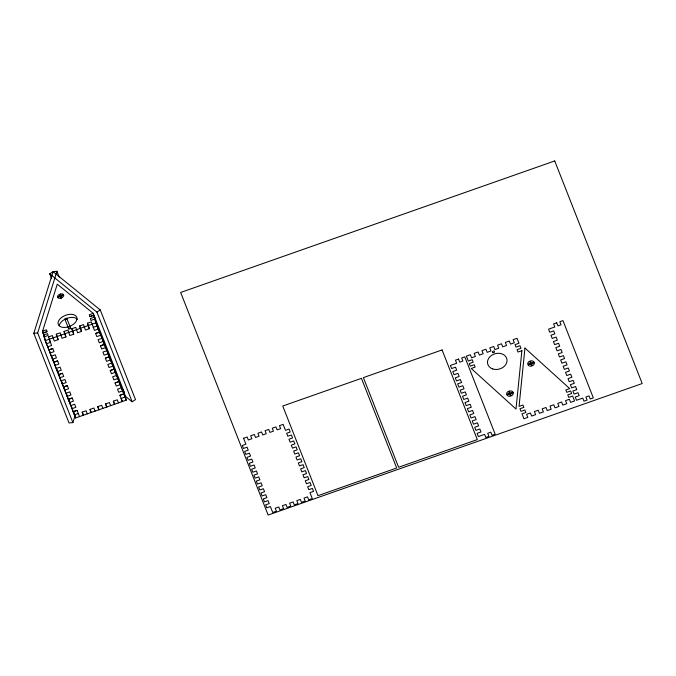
<?xml version="1.0" encoding="UTF-8"?>
<svg xmlns="http://www.w3.org/2000/svg" width="676" height="676" viewBox="0 0 676 676"><rect width="100%" height="100%" fill="white"/><g stroke="black" fill="none" stroke-linecap="round" stroke-linejoin="round"><path stroke-width="1.01" d="M75.07 415.639L72.898 422.593L69.037 422.965L33.8 333.31L53.074 271.668L56.936 271.296L59.234 277.143M72.898 422.593L37.662 332.938L56.936 271.296M51.638 278.706L49.72 273.831L53.083 271.668L100.259 309.946L135.487 399.6L132.133 401.764L124.806 395.823M49.72 273.831L96.896 312.109L100.259 309.946M60.257 296.468L57.578 297.406A3.312 1.969 -21.5 0 0 60.713 298.108L60.257 296.468L61.17 298.784M61.068 296.181L63.755 295.235A3.312 1.969 -21.5 0 1 61.533 297.82L61.068 296.181L61.677 297.727M46.982 331.603L43.087 332.972L44.329 336.158M89.84 316.529L93.736 315.16L94.978 318.345M43.112 333.065L47.007 331.696L46.475 329.795L42.58 331.164L45.241 340.679L75.611 417.971L126.268 400.158L123.607 390.644L93.237 313.351L57.274 284.173L42.58 331.164L44.117 335.076M93.761 315.253L89.866 316.63L89.333 314.72L93.237 313.351L95.891 322.875L126.268 400.158M48.469 336.935L52.365 335.566L54.249 341.034L58.221 339.639L56.345 334.164M45.241 340.679L95.891 322.875M93.212 327.336L97.107 325.967L96.043 322.156L94.826 319.064L90.93 320.432L90.398 318.531L94.294 317.162L95.51 320.255L94.953 318.252M48.833 349.83L52.728 348.461L53.995 351.681L50.1 353.049L49.432 350.667L51.317 356.142L55.212 354.773L56.421 357.866L52.525 359.235L51.866 356.852L53.074 359.945M99.49 332.026L95.595 333.395L96.854 336.606L100.749 335.237L100.09 332.862L101.299 335.947L101.966 338.33L98.071 339.698L99.287 342.791L103.183 341.422L102.515 339.039L103.732 342.132M52.779 348.588L48.883 349.957L48.173 347.456M95.637 333.522L99.533 332.144L98.823 329.643M53.691 362.201L57.587 360.832L58.854 364.043L54.959 365.412L54.291 363.037M104.349 344.388L100.454 345.757L101.713 348.977L105.608 347.608L104.949 345.225L106.166 348.317L106.825 350.7L102.929 352.069L104.146 355.162L108.042 353.785L107.374 351.41L108.591 354.503M57.637 360.95L53.742 362.328L53.032 359.818M100.504 345.884L104.4 344.515L103.681 342.014M58.55 374.563L62.454 373.194L63.713 376.414L59.818 377.783L59.15 375.4L61.034 380.875L64.93 379.506L66.147 382.591L62.251 383.968L61.584 381.585L62.496 383.9M109.208 356.759L105.312 358.128L106.571 361.339L110.475 359.97L109.808 357.587L111.684 363.063L107.788 364.432L109.005 367.524L112.9 366.155L112.233 363.772L113.45 366.865M62.496 373.321L58.601 374.69L57.891 372.189M105.363 358.246L109.259 356.877L108.54 354.376M63.417 386.934L67.313 385.565L68.572 388.776L64.676 390.145L64.009 387.77L65.893 393.238L69.789 391.869L71.005 394.961L67.11 396.33L66.442 393.947M114.067 369.121L110.171 370.49L111.439 373.71L115.334 372.341L114.666 369.958L115.883 373.051L116.542 375.425L112.647 376.802L113.864 379.887L117.759 378.518L117.1 376.143L118.308 379.236M67.355 385.683L63.459 387.052L62.75 384.551M110.222 370.617L114.117 369.248L113.399 366.738M68.276 399.296L72.171 397.927L73.431 401.147L69.535 402.516L68.876 400.133L70.752 405.608L74.647 404.231L75.864 407.324L71.969 408.693L71.301 406.318L72.518 409.411M118.925 381.492L115.03 382.861L116.297 386.072L120.193 384.703L119.525 382.32L121.41 387.796L117.506 389.165L118.722 392.257L122.618 390.889L121.959 388.506L123.176 391.598M72.222 398.054L68.318 399.423L67.608 396.922M115.081 382.979L118.976 381.61L118.266 379.109M73.135 411.667L77.03 410.298L79.506 416.602M123.784 393.855L119.889 395.223L122.373 401.536M77.081 410.416L73.185 411.785L72.467 409.284M119.939 395.35L123.835 393.981L123.125 391.472M78.298 413.509L74.394 414.878L73.599 412.022M243.495 438.31L247.162 437.026L248.329 439.992L251.852 438.749L250.686 435.783L254.353 434.491L255.52 437.465L259.052 436.223L257.886 433.257L261.553 431.964L262.719 434.93L266.243 433.696L265.077 430.722L268.744 429.437L269.91 432.403L273.434 431.161L272.267 428.195L275.935 426.902L277.101 429.877L280.625 428.635L279.458 425.669L283.134 424.376L285.466 430.316L289.058 429.049L290.224 432.015L286.632 433.282L287.799 436.248L291.39 434.981L292.556 437.955L288.965 439.214L290.131 442.188L293.722 440.921L294.888 443.887L291.297 445.154L292.463 448.12L296.054 446.853L297.229 449.827L293.629 451.086L294.795 454.052L298.395 452.793L299.561 455.759L295.961 457.027L297.127 459.993L300.727 458.725L301.893 461.691L298.293 462.959L299.46 465.925L303.059 464.665L304.225 467.631L300.626 468.899L301.792 471.865L305.391 470.597L306.558 473.563L302.958 474.831L304.124 477.797L307.724 476.538L308.89 479.504L305.29 480.763L306.456 483.737L310.056 482.47L311.222 485.436L307.622 486.703L308.788 489.669L312.388 488.41L313.554 491.376L309.954 492.635L312.287 498.575L308.695 499.843L307.529 496.868L304.006 498.111L305.172 501.077L301.496 502.369L300.33 499.403L296.806 500.637L297.972 503.603L294.305 504.896L293.139 501.93L289.615 503.172L290.781 506.138L287.114 507.422L285.948 504.457L282.424 505.699L283.59 508.665L279.923 509.957L278.749 506.992L275.225 508.225L276.391 511.191L272.724 512.484L270.392 506.552L266.8 507.811L265.626 504.845L269.225 503.578L268.059 500.612L264.46 501.879L263.294 498.913L266.893 497.646L265.727 494.68L262.127 495.939L260.961 492.973L264.561 491.705L263.395 488.74L259.795 490.007L258.629 487.041L262.229 485.774L261.063 482.808L257.463 484.067L256.297 481.101L259.897 479.842L258.731 476.867L255.131 478.135L253.965 475.169L257.564 473.901L256.398 470.935L252.799 472.203L251.633 469.228L255.232 467.969L254.066 464.995L250.466 466.263L249.3 463.297L252.9 462.029L251.734 459.063L248.134 460.331L246.968 457.356L250.568 456.097L249.402 453.131L245.802 454.39L244.636 451.424L248.236 450.157L247.07 447.191L243.47 448.458L242.304 445.484L245.895 444.225L243.563 438.285M33.8 333.31L37.662 332.938M96.896 312.109L132.133 401.764M124.139 392.545L122.897 389.359L124.671 394.446M125.204 396.356L123.987 393.263L125.052 397.074L121.08 398.468L122.288 401.561M98.873 329.77L97.657 326.677L98.324 329.06L94.429 330.429L91.328 321.86L87.356 323.263L89.232 328.73M118.469 402.904L117.261 399.812L113.281 401.206L114.498 404.299M113.441 401.155L114.658 404.248M110.678 405.642L109.461 402.55L105.49 403.944L106.707 407.036M81.441 331.468L79.565 326.001L83.537 324.607L85.421 330.074L89.393 328.68L87.508 323.204M105.65 403.893L106.859 406.986M60.477 294.043L60.933 295.682L63.62 294.736A3.312 1.969 -21.5 0 0 60.477 294.043L61.085 295.589M59.665 294.33L60.122 295.97L57.435 296.908A3.312 1.969 -21.5 0 1 59.665 294.33L60.57 296.646M73.65 334.214L71.774 328.739L75.746 327.345L77.622 332.812L81.602 331.417L79.717 325.942M102.887 408.38L101.67 405.287L97.699 406.69L98.916 409.783M66.899 318.607A1.031 0.617 -21.5 0 1 65.589 319.638A1.031 0.617 -21.5 0 1 65.302 318.607A1.031 0.617 -21.5 0 1 66.899 318.607L70.743 328.375M64.955 319.292L68.791 329.06M97.851 406.631L99.068 409.724M95.096 411.118L93.879 408.034L89.908 409.428L91.116 412.521M65.859 336.952L63.975 331.477L67.955 330.082L69.831 335.558L73.802 334.155L71.926 328.688M90.06 409.369L91.277 412.461M87.305 413.864L86.089 410.771L82.109 412.166L83.325 415.258M58.068 339.69L56.184 334.223L60.156 332.82L62.04 338.296L66.011 336.893L64.136 331.426M82.269 412.115L83.486 415.208M49.213 339.284L50.43 342.377L46.45 343.771L44.177 336.876L48.072 335.507L47.54 333.598L43.644 334.966L44.861 338.059M73.642 411.845L75.611 417.971M47.295 345.225L48.216 347.574M54.595 363.806L56.176 368.505L60.071 367.136L61.288 370.228L57.384 371.597L56.725 369.214L57.942 372.307M66.738 394.691L67.659 397.04M48.545 336.901L51.562 345.495L47.666 346.864L47.227 345.275M59.285 325.663A9.929 5.915 -21.5 0 1 67.144 318.252A9.929 5.915 -21.5 0 1 77.351 319.309M68.293 326.846A9.929 5.915 -21.5 0 1 58.829 320.483A9.929 5.915 -21.5 0 1 74.994 315.261A9.929 5.915 -21.5 0 1 69.113 326.584M69.915 327.539A1.031 0.617 -21.5 0 1 70.498 328.223A1.031 0.617 -21.5 0 1 69.231 328.916A1.031 0.617 -21.5 0 1 68.648 328.223M521.889 350.675L515.999 409.048L471.231 368.488L475.127 367.119L474.206 364.77L470.31 366.139L469.288 363.544L473.183 362.175L472.211 359.7L468.316 361.068L466.372 356.125L470.344 354.723L471.561 357.815L475.38 356.472L474.163 353.379L478.143 351.985L479.352 355.077L483.171 353.734L481.954 350.641L485.934 349.247L487.151 352.34L490.962 350.996L489.754 347.903L493.725 346.501L494.942 349.593L498.761 348.25L497.544 345.166L501.516 343.763L502.733 346.856L506.552 345.512L505.335 342.419L509.307 341.025L510.524 344.118L514.343 342.774L513.126 339.682L517.022 338.313L518.974 343.256L515.07 344.625L516.042 347.101L519.945 345.732L520.959 348.326L517.064 349.695L517.993 352.044L521.889 350.675M524.948 348.039L519.058 406.403L522.954 405.034L523.875 407.383L519.979 408.752L521.002 411.354L524.897 409.986L525.869 412.453L521.973 413.822L523.917 418.774L527.812 417.405L526.596 414.312L530.415 412.968L531.632 416.061L535.603 414.658L534.395 411.574L538.214 410.231L539.423 413.323L543.403 411.921L542.186 408.828L546.005 407.484L547.222 410.577L551.193 409.183L549.977 406.09L553.796 404.747L555.013 407.839L558.984 406.445L557.768 403.352L561.587 402.009L562.804 405.101L566.775 403.699L565.567 400.615L569.386 399.271L570.595 402.355L574.575 400.961L572.631 396.018L568.727 397.387L567.755 394.911L571.659 393.542L570.637 390.948L566.741 392.317L565.812 389.967L569.716 388.599L524.948 348.039M554.726 160.947L180.661 292.463L268.144 515.053L642.2 383.537L554.726 160.947M442.079 349.94L363.384 377.605L398.62 467.26L477.315 439.594L442.079 349.94M361.449 378.349L282.754 406.014L317.99 495.669L396.685 468.003L361.449 378.349M556.711 322.79L553.593 323.889L554.81 326.981L548.574 329.17L549.791 332.262L553.686 330.894L554.852 333.86L550.957 335.228L552.224 338.448L556.12 337.079L557.328 340.172L553.433 341.541L554.65 344.633L558.545 343.256L559.711 346.23L555.816 347.599L557.083 350.81L560.979 349.441L562.195 352.534L558.292 353.903L559.508 356.996L563.404 355.627L564.57 358.593L560.674 359.962L561.942 363.181L565.837 361.812L567.054 364.896L563.159 366.274L564.367 369.358L568.262 367.989L569.437 370.963L565.533 372.332L566.801 375.543L570.696 374.174L571.913 377.267L568.017 378.636L569.234 381.729L573.13 380.36L574.296 383.326L570.4 384.695L571.659 387.914L575.555 386.537L576.772 389.63L572.876 390.998L574.093 394.091L577.988 392.722L579.155 395.688L575.259 397.065L576.518 400.276L582.754 398.088L583.971 401.181L587.089 400.082L585.872 396.989L588.99 395.891L590.207 398.984L593.317 397.885L562.947 320.601L559.829 321.7L561.046 324.784L557.928 325.883L556.711 322.79M458.556 359.074L455.438 360.164L456.655 363.257L450.419 365.454L451.636 368.547L455.531 367.169L456.697 370.144L452.802 371.513L454.061 374.724L457.956 373.355L459.173 376.447L455.278 377.816L456.494 380.909L460.39 379.54L461.556 382.506L457.66 383.875L458.92 387.094L462.815 385.726L464.032 388.818L460.136 390.187L461.353 393.28L465.249 391.903L466.415 394.877L462.519 396.246L463.778 399.457L467.682 398.088L468.89 401.181L464.995 402.55L466.212 405.642L470.107 404.273L471.273 407.239L467.378 408.608L468.645 411.828L472.541 410.459L473.749 413.543L469.854 414.92L471.071 418.005L474.966 416.636L476.132 419.61L472.237 420.979L473.504 424.19L477.4 422.821L478.616 425.914L474.713 427.283L475.929 430.375L479.825 429.006L480.991 431.972L477.095 433.341L478.363 436.561L484.599 434.364L485.807 437.457L488.925 436.358L487.717 433.265L490.827 432.175L492.043 435.268L495.162 434.169L464.792 356.877L461.674 357.976L462.883 361.068L459.773 362.167L458.556 359.074M530.483 363.316L527.804 364.254A3.312 2.653 -15.6 0 1 529.646 361.187L530.483 363.316M533.981 362.082L531.302 363.029L530.466 360.899A3.312 2.653 -15.6 0 1 533.981 362.082M530.736 363.958L528.057 364.905A3.312 2.653 -15.6 0 0 531.581 366.088L530.736 363.958M534.234 362.733L531.556 363.671L532.392 365.8A3.312 2.653 -15.6 0 0 534.234 362.733M509.391 393.407L506.704 394.353A3.312 2.653 -15.6 0 1 508.555 391.277L509.391 393.407M512.89 392.181L510.203 393.128L509.366 390.998A3.312 2.653 -15.6 0 1 512.89 392.181M509.645 394.057L506.958 394.995A3.312 2.653 -15.6 0 0 510.481 396.187L509.645 394.057M513.143 392.824L510.456 393.77L511.293 395.899A3.312 2.653 -15.6 0 0 513.143 392.824M493.041 352.618A1.031 0.828 -15.6 0 0 494.528 351.697A1.031 0.828 -15.6 0 0 492.965 351.174A1.031 0.828 -15.6 0 0 493.041 352.618M492.719 368.952A9.929 7.96 -15.6 0 0 507.051 360.131A9.929 7.96 -15.6 0 0 492.027 355.069A9.929 7.96 -15.6 0 0 492.719 368.952"/></g></svg>
